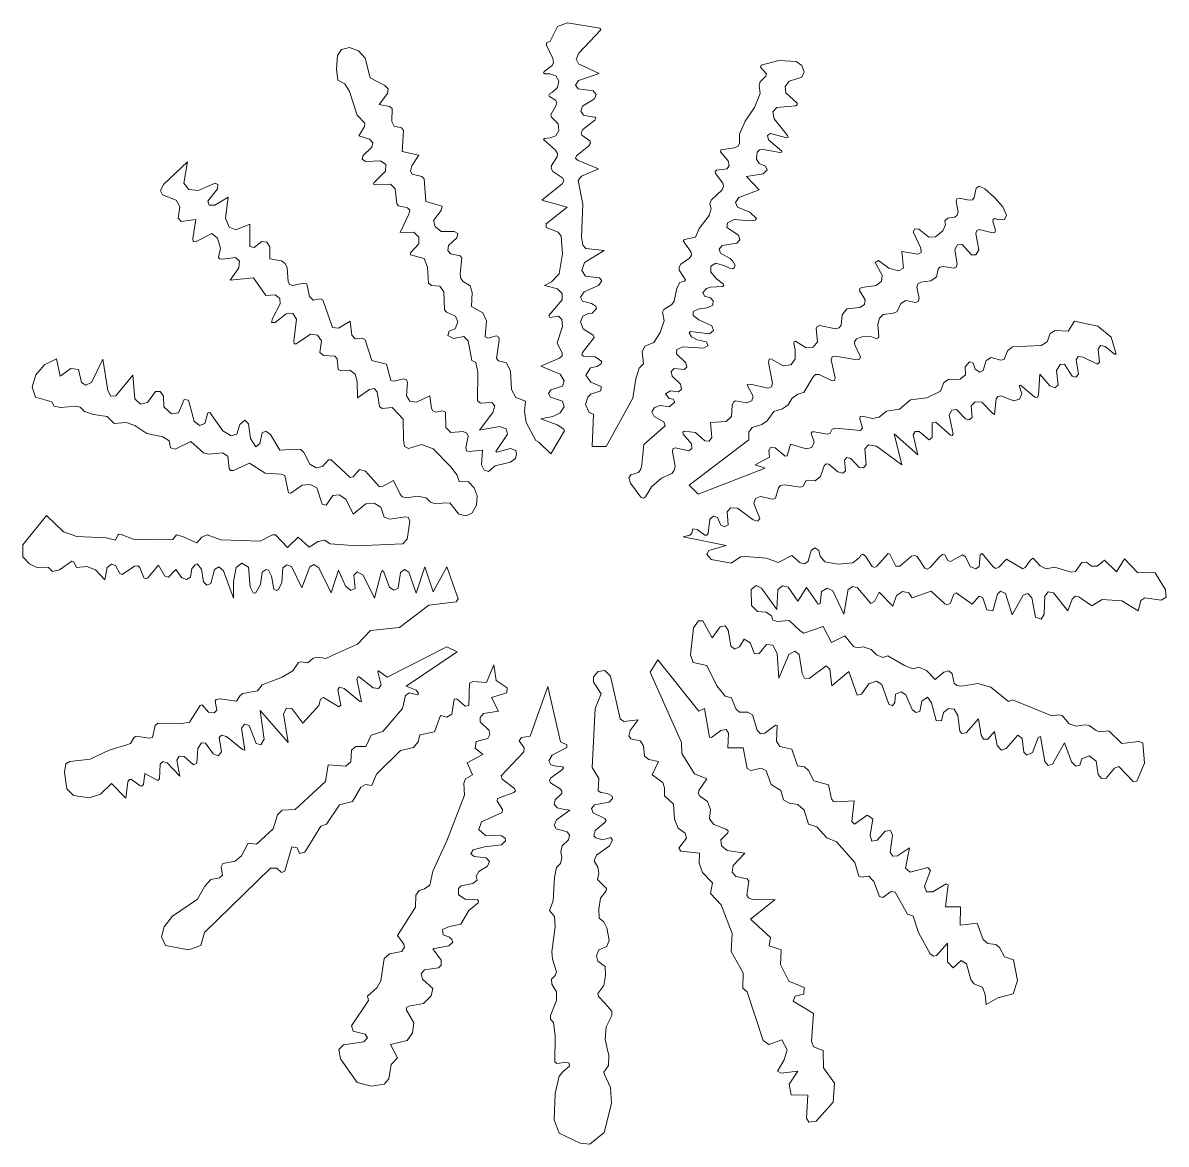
# Model space of a CAD drawing. Header units: millimetres. Extents: x -63086 to 144078, y -129912 to 13382.
# Drawn here: x 62180 to 63178, y -57664 to -56686 of the extents above; entities that cross this region are included whole.
import ezdxf

# ---------------------------------------------------------------- set-up
doc = ezdxf.new("R2010")
doc.units = ezdxf.units.MM
doc.layers.get('0').update_dxf_attribs({"lineweight": 0})
doc.layers.add('観葉植物', color=92, linetype='Continuous', lineweight=9)

# ---------------------------------------------------------------- blocks, each defined once
blk = doc.blocks.new('樹木平面（CAD素材.com）9122ab05')
at = {"color": 0, "linetype": 'ByBlock', "lineweight": -2}
for points in [[(224.73, -12.77), (228.64, -10.25), (232.75, -11.32), (244.47, -25.02), (247.67, -23.35), (251.78, -15.12), (263.51, -27.31), (266.86, -18.17), (272.19, -14.51), (277.67, -15.73), (280.41, -20.15), (297.16, -14.36), (309.04, -25.48), (310.86, -26.39), (313.76, -25.02), (316.95, -17.1), (318.93, -15.89), (332.79, -25.63), (338.88, -18.63), (342.08, -20.15), (345.58, -30.5), (350.91, -31.57), (355.02, -16.95), (357.61, -14.36), (362.03, -16.49), (367.81, -34.92), (377.25, -17.86), (381.52, -16.49), (385.02, -20.15), (388.22, -36.9), (393.09, -38.88), (395.68, -34.46), (396.13, -18.78), (399.18, -14.82), (403.9, -15.73), (416.38, -31.42), (420.19, -21.37), (422.63, -18.63), (425.83, -19.23), (437.25, -27.15), (446.23, -21.52), (463.59, -22.89), (477.75, -31.57), (480.03, -22.58), (483.38, -20.15), (497.7, -22.28), (502.11, -19.54), (501.5, -13.3), (492.52, 1.78), (476.99, 1.93), (465.72, 13.96), (458.87, 2.39), (448.21, 12.74), (441.97, 7.56), (436.94, 7.41), (432.68, 11.07), (428.41, 10.56), (422.93, 2.74), (419.18, 2.34), (404.66, 6.6), (397.55, 5.28), (392.17, 7.72), (386.18, 14.31), (383.65, 12.79), (379.18, 6.3), (377.15, 5.28), (362.94, 13.5), (356.24, 6.7), (353.5, 5.38), (351.16, 7.01), (341.72, 18.38), (339.79, 17.36), (338.98, 7.21), (335.94, 5.08), (331.37, 6.9), (326.8, 15.94), (324.36, 17.26), (314.01, 11.47), (311.69, 12.44), (308.89, 17.22), (307.04, 17.54), (304.24, 15.69), (296.12, 6.26), (293.55, 4.82), (291.66, 5.77), (284.89, 15.87), (282.59, 16.82), (279.88, 16.05), (269.64, 7.57), (266.25, 7.34), (261.02, 17.9), (259.49, 18.62), (249.7, 7.43), (247.67, 6.35), (245.59, 7.3), (239.73, 16.23), (237.47, 17.81), (235.62, 17.18), (234.4, 15.06), (228.76, 10.32), (216.04, 9.24), (204.22, 11.13), (200.2, 16.32), (199.03, 21.06), (195.6, 23.41), (192.31, 21.19), (189.83, 11.86), (186.81, 9.42), (182.7, 10.46), (175.53, 16.68), (163.44, 10.68), (153.46, 14.56), (134.74, 15.78), (130.77, 15.47), (122.42, 10.05), (105.05, 13.3), (101.36, 18.08), (103.2, 21.06), (118.05, 25.39), (80.69, 33.15), (86.47, 34.64), (88.14, 36.22), (89.13, 39.92), (92.83, 39.33), (99.46, 34.41), (101.36, 34.41), (102.53, 36.13), (103.97, 48.49), (107.13, 51.06), (110.65, 49.8), (113.49, 43.12), (116.74, 41.77), (119.9, 43.66), (119.09, 54.81), (122.11, 58.37), (127.97, 58.19), (141.82, 47.95), (145.88, 46.87), (147.64, 49.12), (142.32, 62.21), (143.85, 66.63), (148.28, 68.39), (158.92, 66.04), (161.13, 66.76), (163.93, 75.88), (165.6, 77.77), (169.03, 78.4), (183.06, 76.42), (185.5, 77.41), (188.07, 82.37), (195.87, 81.92), (200.52, 85.76), (203.72, 94.96), (205.35, 96.67), (207.65, 96.54), (215.59, 89.91), (220.1, 88.55), (222.45, 90.67), (221.41, 99.83), (223.39, 102.27), (227, 101.5), (234.31, 93.7), (238.06, 93.29), (240.4, 96.27), (239.19, 109.76), (242.39, 113.32), (249.38, 112.24), (271.4, 95.77), (264.72, 123.02), (285.47, 104.66), (281.37, 121.98), (283.08, 125.1), (286.65, 124.87), (295.31, 117.61), (297.84, 119.77), (298.02, 132.45), (301.17, 133.13), (314.08, 121.85), (315.3, 121.58), (316.15, 122.98), (312.9, 139.31), (315.03, 143.69), (319.09, 144.23), (326.94, 135.93), (330.27, 135.11), (332.85, 137.19), (331.85, 147.47), (335.33, 150.95), (341.19, 150.45), (350.94, 140.66), (352.38, 139.85), (353.78, 153.39), (355.27, 155.55), (357.98, 156), (369.26, 151.63), (374.26, 153.07), (376.16, 157.81), (373.81, 165.03), (374.89, 165.48), (387.53, 155.05), (389.6, 154.65), (390.73, 156.72), (391.81, 175), (400.61, 164.98), (404.94, 163.13), (407.78, 165.39), (406.52, 178.2), (409.59, 183.43), (413.47, 183.61), (420.21, 173.39), (423.43, 172.31), (425.66, 174.98), (423.72, 187.6), (425.42, 190.31), (429.81, 189.97), (442.27, 183.88), (444.09, 185.5), (442.81, 196.81), (444.97, 199.92), (449.03, 199.17), (457.15, 192.54), (458.51, 192.61), (454.11, 207.23), (442.4, 216.97), (422.1, 221.24), (416.69, 212.44), (405.32, 213.12), (400.85, 210.54), (398.28, 203.37), (393.07, 200.12), (368.03, 198.97), (363.7, 195.38), (360.85, 187.81), (357.74, 187.33), (349.55, 189.56), (345.09, 187.06), (342.58, 178.33), (339.67, 176.84), (335.48, 179.48), (333.58, 184.76), (330.4, 185.84), (326.68, 181.38), (326.95, 174.41), (322.35, 170.68), (312.33, 170.28), (308.14, 167.77), (305.23, 160.33), (293.25, 154.24), (279.1, 152.75), (269.56, 144.56), (258.12, 142.73), (251.83, 137.59), (245.74, 136.44), (236.94, 138.4), (235.18, 138.06), (234.71, 135.97), (237.08, 127.85), (235.52, 125.95), (213.53, 127.91), (210.62, 126.9), (208.86, 123.58), (206.96, 122.64), (194.98, 124.6), (193.16, 124.6), (192.35, 123.65), (194.85, 115.73), (192.82, 111.06), (188.01, 109.78), (174.41, 114.04), (171.3, 103.69), (169.54, 103.48), (160.94, 110.86), (156.82, 111.13), (155.4, 108.42), (155.94, 102.47), (143.48, 95.84), (152.35, 93.13), (93.74, 70.26), (85.89, 78.17), (137.87, 117.83), (137.98, 124.43), (140.84, 128.56), (149.41, 130.99), (153.97, 134.29), (159.7, 142.41), (167.28, 144.67), (172.42, 148.32), (175.9, 154.18), (180.68, 157.66), (186.05, 158.92), (194.21, 172.68), (196.11, 174.71), (199.31, 174.76), (210.59, 169.25), (212.67, 169.57), (213.3, 171.82), (209.73, 187.44), (210.77, 190.01), (213.7, 190.82), (232.16, 187.48), (234.68, 188.07), (235.27, 190.23), (230.49, 200.56), (230.08, 203.32), (231.93, 205.75), (238.25, 208.19), (244.43, 207.87), (248.76, 206.16), (250.52, 206.47), (251.33, 207.74), (250.43, 218.38), (251.92, 223.8), (255.07, 226.96), (264.1, 228.22), (267.48, 229.75), (270.68, 236.75), (275.02, 239.18), (283.41, 237.65), (285.71, 238.51), (286.48, 241.08), (284.49, 250.82), (285.48, 253.76), (287.92, 255.29), (296.85, 256.37), (301.68, 259.98), (303.3, 266.57), (304.7, 268.37), (307.68, 269.05), (316.75, 267.47), (319, 268.55), (319.77, 271.13), (317.7, 283.76), (320.13, 287.86), (324.01, 288.09), (332.27, 279.29), (336.06, 279.2), (338.54, 283.58), (336.15, 297.74), (336.92, 300.5), (338.9, 301.26), (350.49, 298.24), (352.51, 298.7), (353.27, 300.32), (350.81, 308.26), (351.21, 310.15), (352.77, 310.79), (356.04, 309.79), (360.93, 310.15), (362.74, 313.78), (359.51, 321.15), (352.27, 329.32), (343.81, 336.73), (339, 338.96), (336.23, 337.42), (334.56, 329.14), (333.1, 327.27), (330.27, 326.81), (321.59, 328.77), (319.45, 328.09), (318.8, 325.83), (320.53, 316.68), (319.81, 313.68), (317.86, 312.05), (311.54, 311.19), (308.92, 308.9), (309.63, 305.3), (307.17, 299.98), (300.89, 294.77), (295.12, 294.55), (286.44, 301.57), (282.83, 301.95), (281.5, 299.22), (287.93, 284.99), (288.27, 281.27), (285.49, 279.78), (271.62, 282.15), (272.97, 267.53), (268.51, 265.23), (260.05, 267.66), (251.05, 274.3), (248.26, 272.54), (254.36, 261.35), (253.64, 256.05), (248.95, 252.35), (236.5, 250.79), (234.78, 249.77), (234.63, 247.93), (239.57, 239.99), (238.87, 235.96), (234.87, 233.31), (223.62, 231.9), (219.47, 226.82), (218.45, 217.73), (216.77, 215.45), (213.49, 214.73), (200.04, 217.37), (197.54, 216.69), (196.61, 214.67), (197.86, 203.36), (194.13, 198.71), (187.93, 197.96), (178.69, 203.8), (177.47, 203.56), (177.21, 201.73), (178.29, 196.3), (178.47, 188.24), (174.6, 183.15), (168.02, 182.22), (157.03, 188.52), (155.59, 188.08), (155.23, 185.31), (158.53, 167.11), (157.62, 163.84), (154.98, 162.9), (139.28, 166.42), (136.84, 166.15), (136.69, 164.89), (141.74, 155.93), (140.66, 151.71), (136.06, 150.03), (126.4, 151.8), (124.45, 150.66), (123.43, 147.98), (122.82, 137.94), (118.13, 133.58), (104.66, 132.77), (105.65, 119.89), (103.39, 116.43), (99.45, 116.79), (91.54, 124.22), (81.59, 125.34), (80.33, 124.43), (80.66, 122.75), (87.87, 114.33), (88.36, 110.24), (85.5, 108.25), (73.98, 110.6), (71.78, 109.73), (71.36, 107.29), (73.65, 94.87), (72.93, 91.02), (70.64, 88.34), (61.77, 84.34), (53.14, 76.64), (47.83, 68.12), (46.03, 66.89), (43.86, 67.61), (34.72, 80), (33.27, 84.66), (34.87, 87.31), (41.6, 89.24), (43.62, 92.03), (44.61, 96.18), (46.39, 113.78), (65.08, 129.8), (63.93, 133.32), (55.41, 138.13), (53.38, 142.26), (55.61, 146.05), (60.68, 147.67), (68.59, 146.61), (73.37, 150.7), (72.08, 153.14), (68.32, 153.77), (65.34, 157.98), (69.58, 160.57), (76.71, 159.51), (79.24, 161.86), (78.45, 166.16), (71.02, 173.41), (70.33, 177.47), (72.77, 179.91), (81.52, 179.21), (83.9, 181.23), (83.12, 184.87), (74.93, 192.78), (75.17, 196.63), (80.29, 199), (98.39, 197.59), (102.55, 199.97), (100.74, 203.25), (92.98, 204.99), (88.02, 207.49), (86, 211.16), (87.12, 212.24), (103.57, 210.34), (107.18, 213.02), (105.58, 217.35), (94.27, 222.47), (89.28, 226.13), (89.28, 229.62), (94.57, 232.12), (101.55, 232.9), (106.46, 235.22), (106.95, 238.94), (104.39, 241.5), (99.37, 243.17), (97.85, 246.43), (101.02, 249.8), (104.63, 250.83), (115.12, 251.47), (116.18, 252.31), (115.78, 253.67), (110.14, 258), (104.75, 263.98), (104.7, 269.42), (109.27, 271.77), (116.97, 269.51), (121.15, 267.5), (123.58, 267.02), (125.18, 267.74), (125.93, 269.72), (123.76, 273.94), (121.57, 275.92), (113.36, 280.52), (112.22, 284.22), (114.8, 287.2), (127.58, 289.3), (130.17, 292.28), (128.82, 296.31), (118.86, 303.14), (119.28, 307.14), (125.31, 310.12), (138.3, 308.76), (143.51, 309.44), (144.53, 311), (138.71, 316.27), (128.15, 320.81), (126.46, 324.73), (129.37, 329.07), (147.1, 335.9), (135.8, 347.61), (150.48, 349.84), (153.87, 353.29), (152.45, 356.47), (147.1, 358.84), (144.79, 362.67), (145.19, 368.89), (147.23, 370.74), (150.9, 371.2), (165.16, 368.35), (166.62, 368.65), (166.64, 369.73), (155.21, 379.54), (154.15, 383.27), (156.74, 384.97), (171.04, 381.22), (172.18, 381.76), (171.84, 383.23), (160.01, 397.97), (159.01, 403.97), (162.44, 407.76), (178.64, 409.2), (180.26, 410.15), (180.04, 411.41), (170.25, 420.52), (169.62, 426.21), (173.18, 430.81), (184.14, 434.15), (186.26, 438.84), (184.32, 444.39), (179.27, 448.04), (164.11, 448.86), (148.59, 444.71), (148.01, 442.86), (153.33, 436.99), (152.83, 435.19), (147.74, 430.18), (146.97, 426.88), (147.83, 419.98), (142.91, 407.62), (134.65, 395.89), (129.87, 384.48), (129.73, 376.72), (128.56, 373.96), (125.45, 372.43), (113.54, 370.81), (113.27, 369.05), (119.94, 361.11), (120.89, 357.09), (119, 354.29), (109.79, 352.94), (108.62, 351.81), (108.98, 350.05), (115.21, 341.8), (115.84, 338.82), (114.76, 335.93), (105.19, 326.77), (104.06, 323.57), (105.15, 319.28), (103.21, 313.6), (94.59, 302.18), (91.34, 294.51), (81.87, 292.66), (80.69, 291.45), (87.55, 281.39), (88, 278.81), (86.33, 276.2), (78.57, 270.92), (77.04, 268.39), (77.31, 265.73), (82.77, 257.43), (81.91, 256.12), (77.85, 254.9), (75.01, 249.94), (72.75, 238.66), (70.68, 235.95), (63.68, 231.35), (62.76, 229.22), (64.21, 221.64), (60.55, 211.4), (55.09, 202.55), (47.11, 199.44), (44.85, 194.48), (45.93, 183.97), (42.37, 180.4), (39.39, 170.88), (36.64, 154.1), (13.48, 111.78), (1.15, 111.78), (2.29, 140.1), (-1.26, 141.45), (-4.44, 148.49), (-2.47, 155.05), (0.16, 157.56), (8.83, 160.54), (9.1, 164.39), (0.16, 167.91), (-4.41, 174.27), (-0.22, 180.64), (5.29, 181.72), (9.12, 184.15), (9.66, 186.09), (3.75, 190.29), (-6.4, 190.74), (-7.71, 191.78), (-7.3, 193.9), (2.89, 206.94), (2.08, 209.01), (-6.67, 214.52), (-8.84, 220.65), (-6.94, 225.66), (-2.11, 227.96), (1.13, 228.23), (5.06, 232.29), (4.52, 234.32), (0.64, 236.81), (-7.08, 238.7), (-8.79, 242.31), (-5.81, 246.78), (6.77, 252.37), (9.71, 256.48), (7.59, 259.23), (-4.69, 260.63), (-7.62, 265.59), (-5.36, 272.54), (11.87, 282.91), (-4.19, 284.58), (-7.03, 287.7), (-8.11, 294.51), (-6.75, 323.3), (-11.01, 343.91), (-8.07, 347.86), (6.85, 354.16), (-11.5, 361.7), (-13.26, 363.55), (-12.45, 365.58), (-1.71, 374.25), (-0.26, 376.64), (-0.85, 378.76), (-7.66, 383.72), (-8.33, 386.07), (-6.83, 388.53), (3.54, 396.73), (4.44, 398.4), (3.8, 399.42), (-0.9, 399.78), (-6.39, 401.13), (-8.7, 404.61), (-7.07, 408.87), (3.34, 415.26), (4.78, 419.09), (2.05, 422.16), (-11.1, 424.18), (-13.27, 427.33), (-10.7, 431.24), (7.29, 437.5), (-10.76, 445.88), (-12.81, 449.97), (-10.52, 455.3), (8.76, 475.62), (7.81, 476.97), (-20.29, 481.62), (-29.09, 478.37), (-35.45, 465.65), (-38.57, 464.16), (-38.6, 462.15), (-32.94, 450.38), (-32.36, 447.09), (-33.52, 444.3), (-40.7, 439.03), (-41.08, 437.98), (-40.18, 437.22), (-35.63, 437.08), (-30.5, 435.26), (-27.73, 430.6), (-28.87, 425.13), (-33.36, 421.1), (-36.01, 419.64), (-36.67, 418.49), (-36.07, 417.25), (-30.68, 414.04), (-29.63, 412.12), (-30.09, 409.73), (-34.85, 401.41), (-34.21, 399.32), (-28.49, 393.39), (-27.69, 387.69), (-30.56, 382.96), (-35.51, 381.16), (-40.4, 380.84), (-41.1, 379.93), (-30.74, 370.57), (-29.01, 367.56), (-29.39, 364.59), (-34.17, 357.24), (-34.53, 354.45), (-33, 351.98), (-24.32, 345.99), (-23.52, 343.66), (-24.96, 341.03), (-42.58, 326.86), (-20.57, 320.74), (-38.8, 306.36), (-38.93, 302.89), (-28.38, 298.92), (-25.71, 295.44), (-24.54, 280.19), (-27.43, 262.6), (-34.2, 255.51), (-40.38, 252.31), (-28.92, 249.56), (-24.89, 245.32), (-25.01, 239.93), (-36.65, 226.25), (-35.59, 224.56), (-28.16, 225.77), (-25.31, 222.85), (-24.68, 216.65), (-29.31, 202.4), (-24.83, 193.34), (-25.01, 191.06), (-27.23, 188.92), (-43.68, 181.94), (-26.63, 175.06), (-23.17, 169.34), (-24.62, 164.68), (-34.84, 161.34), (-36.77, 158.24), (-34.96, 154.94), (-24.71, 151.42), (-23.14, 146.54), (-26.57, 141.31), (-33.19, 138.09), (-43.65, 135.99), (-29.22, 130.93), (-23.47, 126.99), (-22.93, 125.49), (-34.84, 105.55), (-45.28, 115.8), (-47.99, 117.25), (-56.21, 132.85), (-57.83, 142.66), (-56.89, 151.53), (-65.41, 154.57), (-69, 161.54), (-69.88, 177.52), (-73.53, 184.96), (-80.5, 186.79), (-82.2, 188.61), (-79.89, 204.79), (-80.3, 207.36), (-82.13, 208.58), (-89.84, 206.55), (-92.01, 207.63), (-90.99, 221.64), (-94.17, 228.54), (-104.05, 234.16), (-103.38, 246.21), (-105.34, 252.03), (-111.43, 255.88), (-113.39, 258.59), (-113.8, 262.51), (-112.51, 276.66), (-114.07, 278.35), (-122.26, 280.04), (-124.83, 282.82), (-124.22, 287.35), (-116.91, 294.12), (-116.03, 297.77), (-119.08, 299.6), (-130.65, 299.6), (-135.79, 303.86), (-137.08, 309.28), (-130.45, 317.94), (-129.77, 321.66), (-143.85, 325.72), (-145.4, 345.62), (-147.37, 347.65), (-155.69, 349.68), (-157.38, 352.32), (-156.23, 356.92), (-149.87, 366.06), (-164.62, 369.24), (-163.47, 387.78), (-165.23, 389.88), (-171.59, 391.43), (-173.69, 395.63), (-173.15, 407), (-175.52, 408.69), (-184.72, 410.25), (-177.41, 420.06), (-176.74, 423.92), (-179.58, 426.9), (-192.57, 433.53), (-196.97, 450.92), (-202.72, 457.08), (-210.44, 460.19), (-217.34, 458.36), (-221.06, 453.15), (-221.74, 441.31), (-220.66, 431.7), (-214.57, 428.32), (-210.64, 421.62), (-203.94, 401.04), (-197.04, 393.94), (-197.38, 391.16), (-202.45, 382.91), (-192.98, 380.07), (-190.27, 376.95), (-190.88, 373.16), (-198.66, 365.79), (-199.48, 362.61), (-196.63, 360.64), (-183.37, 361.32), (-178.83, 357.87), (-179.11, 352.05), (-189.26, 341.96), (-189.66, 340.75), (-188.44, 340.14), (-174.71, 340.81), (-170.51, 336.89), (-169.29, 323.62), (-167.74, 321.8), (-159.95, 320.24), (-157.99, 318.14), (-158.6, 314.56), (-166.18, 298.52), (-154.34, 298.99), (-150.14, 294.66), (-149.87, 288.7), (-157.25, 280.79), (-157.25, 279.23), (-145.2, 275.98), (-142.29, 268.54), (-141.48, 254.33), (-138.91, 252.36), (-131.6, 251.82), (-128.21, 246.88), (-127.54, 231.25), (-125.91, 229.02), (-118, 225.7), (-115.9, 220.76), (-118.4, 214.47), (-123.41, 212.57), (-124.83, 208.85), (-119.69, 206.07), (-110.82, 207.97), (-107.03, 204.25), (-103.78, 186.92), (-100.33, 185.1), (-98.51, 176.77), (-98.71, 151.66), (-96.2, 149.84), (-86.26, 150.31), (-83.62, 147.47), (-85.38, 141.45), (-97.02, 126.08), (-79.49, 129.4), (-73.74, 127.3), (-72.59, 122.63), (-82.87, 107.54), (-81.99, 106.86), (-69.95, 110.25), (-65.48, 108.35), (-64.74, 105.17), (-65.68, 101.52), (-70.15, 98.2), (-83.48, 94.95), (-89.3, 90.15), (-93.09, 91.37), (-95.39, 96.04), (-94.51, 108.62), (-106.08, 107.54), (-108.39, 108.22), (-108.86, 110.72), (-106.96, 120.87), (-108.18, 123.65), (-111.3, 124.93), (-122.12, 124.26), (-126.52, 128.38), (-126.86, 141.72), (-128.96, 143.07), (-135.12, 141.85), (-137.76, 142.93), (-138.91, 145.17), (-140.33, 156.2), (-152.04, 150.51), (-157.86, 151.53), (-160.9, 156.2), (-159.95, 167.7), (-160.77, 170.14), (-163.34, 170.88), (-171.73, 168.79), (-174.44, 169.46), (-178.09, 183.67), (-191.15, 186.85), (-196.7, 204.92), (-199.34, 206.41), (-205.43, 205.74), (-208.34, 208.92), (-209.9, 221.23), (-220.05, 215.28), (-225.33, 215.62), (-233.65, 239.98), (-236.22, 240.72), (-242.18, 239.57), (-245.49, 242.89), (-247.86, 253.85), (-250.64, 254.33), (-259.84, 252.43), (-262.75, 253.18), (-264.1, 256.02), (-264.85, 267.93), (-266.54, 271.72), (-269.79, 273.95), (-279.94, 275.78), (-280.08, 286.07), (-282.71, 290.13), (-286.91, 290.94), (-293.75, 285.46), (-297.47, 286.34), (-297.33, 305.87), (-309.66, 301), (-315.45, 303.43), (-318.8, 311.2), (-316.25, 329.52), (-328.02, 322.62), (-332.96, 322.55), (-334.18, 325.93), (-325.59, 336.69), (-325.45, 340.48), (-327.75, 341.7), (-342.64, 335.27), (-350.83, 336.29), (-355.02, 341.63), (-351.98, 360.24), (-372.82, 340.42), (-375.33, 335.07), (-373.63, 331.62), (-361.86, 327.02), (-358.41, 321.13), (-360.03, 311.05), (-357.46, 308.34), (-344.53, 310.03), (-347.11, 293.31), (-346.9, 290.88), (-344.87, 290.61), (-330.53, 297.65), (-325.72, 293.72), (-323.08, 285.06), (-324.71, 277.14), (-323.89, 275.58), (-321.39, 275.25), (-310.02, 276.94), (-306.5, 273.55), (-307.18, 267.94), (-314.49, 256.97), (-294.32, 259), (-283.56, 243.64), (-275.37, 244.12), (-271.24, 240.93), (-270.9, 236.27), (-277.81, 223.68), (-278.42, 220.16), (-275.37, 220.09), (-265.76, 227.74), (-260.01, 227.94), (-256.69, 222.93), (-259.06, 203.78), (-258.66, 201.62), (-256.9, 201.55), (-244.65, 209.94), (-238.42, 208.99), (-234.97, 204.19), (-236.32, 193.9), (-233.28, 191.19), (-223.33, 190.86), (-221.23, 188.35), (-220.35, 179.15), (-218.19, 178.07), (-210.34, 178.54), (-205.53, 175.02), (-203.7, 168.73), (-203.64, 154.38), (-193.08, 161.76), (-189.02, 162.43), (-186.45, 159.59), (-184.35, 146.73), (-181.91, 145.04), (-173.39, 145.85), (-163.78, 135.84), (-163.51, 117.77), (-162.42, 111.95), (-159.11, 110.12), (-147.67, 113.57), (-137.38, 109.78), (-121.95, 94.28), (-116.67, 86.77), (-114.92, 81.22), (-106.79, 81.16), (-101.79, 75.94), (-99.01, 68.84), (-99.55, 60.72), (-103.34, 54.09), (-108.82, 51.51), (-114.98, 52.94), (-123.04, 62.88), (-136.37, 62.14), (-139.82, 63.36), (-143.47, 67.08), (-151.19, 68.57), (-160.39, 67.01), (-164.66, 67.96), (-166.35, 70.19), (-172.17, 82.24), (-181.24, 77.3), (-184.48, 77.1), (-196.6, 90.29), (-201.74, 91.78), (-207.29, 85.35), (-209.93, 84.81), (-226.44, 100.17), (-228.95, 100.24), (-234.16, 94.56), (-239.44, 93.4), (-244.99, 96.59), (-250.26, 106.8), (-252.97, 109.24), (-257.84, 109.71), (-271.31, 108.83), (-279.3, 122.44), (-283.49, 125.28), (-286.81, 123.72), (-288.7, 114.52), (-292.36, 111.74), (-296.82, 118.78), (-298.52, 131.64), (-301.7, 134.96), (-306.1, 131.1), (-308.73, 122.57), (-313.74, 121.35), (-321.12, 125.62), (-332.42, 141.59), (-334.11, 141.25), (-336.68, 131.98), (-341.35, 130.29), (-346.02, 134.01), (-350.9, 152.35), (-354.75, 152.82), (-359.83, 141.18), (-365.85, 140.44), (-372.42, 146.46), (-372.69, 155.87), (-375.73, 160), (-379.66, 159.86), (-386.76, 150.18), (-392.79, 148.97), (-397.79, 153.36), (-399.55, 174.21), (-414.31, 156.14), (-418.77, 155.87), (-421.34, 160.81), (-425.81, 188.08), (-435.62, 167.85), (-440.63, 165.41), (-444.42, 167.64), (-446.99, 179.15), (-453.56, 179.96), (-463.1, 173.4), (-466.14, 188.49), (-476.5, 183.28), (-484.15, 174.55), (-487.33, 163.65), (-484.62, 155.06), (-470.21, 151), (-468.31, 147.21), (-462.69, 145.85), (-449.43, 147.21), (-445.64, 146.12), (-441.65, 142.54), (-433.93, 139.83), (-421.89, 138.2), (-415.8, 132.05), (-405.44, 132.86), (-397.79, 130.35), (-387.24, 123.11), (-373.36, 120.34), (-367.88, 116.89), (-366.6, 110.8), (-362.67, 109.65), (-348.87, 116.21), (-337.97, 106.33), (-333.1, 105.32), (-321.39, 106.47), (-316.58, 103.56), (-315.43, 92.8), (-314.35, 91.1), (-311.85, 91.04), (-297.77, 97.33), (-284.03, 88.53), (-270.09, 87.72), (-267.05, 86.7), (-263.87, 71.41), (-261.77, 71.07), (-251.82, 78.18), (-244.92, 78.79), (-239.03, 75.88), (-234.29, 61.6), (-230.77, 60.79), (-224.95, 69.11), (-219.61, 69.58), (-213.65, 65.93), (-207.16, 52.8), (-196.19, 61.94), (-188.95, 62.48), (-183.27, 58.96), (-180.36, 50.36), (-175.28, 48.4), (-161.75, 50.5), (-159.11, 49.82), (-157.82, 46.51), (-160.19, 31.08), (-163.84, 27.08), (-204, 25.25), (-227.45, 27.07), (-232.27, 30.07), (-237.75, 28.92), (-245.74, 23.98), (-255.41, 32.64), (-264.48, 23.71), (-274.97, 34.94), (-277.61, 34.8), (-288.57, 29.32), (-322.82, 30.34), (-334.8, 34.74), (-339.47, 32.91), (-343.86, 27.9), (-356.18, 33.45), (-361.39, 34.67), (-364.78, 30.81), (-384.33, 30.41), (-398.95, 31.15), (-409.78, 35.21), (-411.67, 35.41), (-412.76, 34.47), (-414.65, 30.07), (-422.77, 32.23), (-448.56, 33.32), (-460.2, 37.31), (-474.81, 51.72), (-495.52, 26.01), (-495.45, 15.72), (-489.84, 9.49), (-484.02, 6.52), (-473.05, 6.25), (-469.6, 2.79), (-463.51, 4.22), (-452.75, 11.8), (-450.92, 11.19), (-448.83, 6.18), (-439.56, 7.19), (-432.11, 4.15), (-424.06, -4.45), (-421.89, 6.38), (-418.24, 9.16), (-414.79, 8.14), (-411, 1.1), (-408.97, 0.22), (-398.07, 7.4), (-395.3, 7.73), (-393.4, 6.31), (-389.82, -2.62), (-388.26, -3.57), (-386.5, -2.75), (-377.23, 8.34), (-371.61, -1.4), (-368.43, -2.08), (-362, 4.62), (-356.79, -2.75), (-352.73, -4.18), (-349.35, -2.08), (-348.06, 5.3), (-345.29, 8.75), (-343.53, 9.56), (-339.6, 4.76), (-337.91, -6.21), (-334.86, -9.18), (-331.55, -7.76), (-328.43, 4.42), (-324.44, 6.79), (-320.31, 3.4), (-311.85, -20.42), (-311.85, -5.8), (-309.42, 6.18), (-304.34, 10.1), (-298.73, 6.52), (-297.17, -10.47), (-294.46, -15.95), (-292.43, -16.22), (-288.24, -8.57), (-286.61, 2.19), (-283.16, 4.62), (-281.27, 4.01), (-278.69, -1.4), (-276.53, -12.64), (-274.23, -13.72), (-272.4, -12.91), (-269.63, -6.75), (-268.54, 5.91), (-265.29, 8.75), (-261.1, 7.06), (-252.17, -11.35), (-245.2, 6.86), (-241.61, 8.89), (-237.21, 6.11), (-226.45, -15.75), (-219.95, 4.08), (-214, -10.13), (-209.19, -13.72), (-205.67, -12.03), (-206.76, -0.39), (-203.85, 2.46), (-198.7, -0.25), (-188.69, -20.55), (-183, 1.98), (-182.12, 3.61), (-180.5, 2.12), (-175.56, -10.88), (-171.77, -13.45), (-168.05, -11.62), (-166.02, 1.98), (-162.36, 4.55), (-158.71, 2.12), (-152.21, -16.22), (-144.63, 6.79), (-137.53, -14.87), (-125.68, 6.92), (-115.53, -21.09), (-117.36, -23.53), (-141.32, -26.44), (-166.9, -46), (-192.27, -48.57), (-203.37, -60.62), (-221.85, -68.8), (-231.12, -73.2), (-238.16, -71.85), (-242.29, -72.73), (-246.89, -76.99), (-253.05, -76.11), (-254.87, -76.65), (-260.08, -83.76), (-269.35, -89.45), (-286.68, -96.08), (-290.88, -101.22), (-303.46, -103.72), (-305.76, -105.42), (-309.22, -110.36), (-323.43, -108.39), (-326.74, -108.87), (-327.76, -110.49), (-326.34, -118.07), (-328.64, -120.64), (-333.65, -119.9), (-339.06, -113.67), (-340.89, -114.21), (-350.09, -128.63), (-356.93, -129.91), (-377.77, -129.44), (-379.93, -131.67), (-382.51, -142.03), (-385.42, -142.71), (-396.58, -140.88), (-398.75, -142.23), (-401.52, -147.24), (-404.91, -148.53), (-420.2, -153.19), (-436.65, -161.11), (-454.58, -163.14), (-458.1, -165.04), (-459.18, -172.41), (-457.22, -186.9), (-451.4, -192.72), (-437.8, -194.75), (-427.64, -191.5), (-418.1, -182.23), (-405.58, -194.88), (-403.96, -180.74), (-402.61, -178.84), (-400.71, -178.57), (-393.06, -184.32), (-391.64, -184.6), (-390.22, -183.17), (-389.14, -173.5), (-377.77, -179.59), (-376.42, -178.23), (-375.6, -165.24), (-373.3, -162.87), (-369.65, -164.16), (-358.68, -175.93), (-361.26, -161.79), (-359.02, -158.41), (-354.76, -158.68), (-346.64, -165.78), (-343.73, -164.36), (-342.71, -151.57), (-339.53, -146.77), (-336.08, -146.9), (-329.38, -156.31), (-325.05, -157.93), (-322.07, -154.62), (-324.1, -141.96), (-322.14, -139.93), (-317.81, -141.15), (-303.87, -152.52), (-301.97, -153.19), (-304.75, -133.91), (-302.18, -130.46), (-298.05, -131.54), (-291.82, -147.31), (-287.97, -148.46), (-284.99, -143.65), (-288.51, -118.55), (-264.01, -146.36), (-268.2, -121.39), (-265.43, -116.45), (-260.96, -116.85), (-251.15, -129.51), (-237.14, -114.21), (-235.72, -108.46), (-233.15, -107.11), (-219.88, -115.36), (-218.13, -113.88), (-220.7, -100.41), (-219.21, -98.11), (-215.15, -99.19), (-201.68, -110.49), (-199.92, -111.03), (-203.98, -91.14), (-203.03, -89.11), (-202.09, -88.97), (-189.7, -98.85), (-185.3, -99.39), (-183, -96.35), (-185.71, -84.64), (-185.17, -83.9), (-177.66, -89.51), (-125.61, -62.92), (-116.48, -67.38), (-161.01, -97.36), (-152.41, -100.61), (-150.18, -103.39), (-150.86, -104.74), (-158.3, -103.18), (-161.75, -105.48), (-164.39, -116.79), (-181.38, -136.75), (-191.71, -140.15), (-196.28, -150.04), (-204.96, -149.89), (-208.76, -153.24), (-209.22, -163.44), (-213.79, -166.95), (-229.17, -165.88), (-231.3, -180.5), (-257.94, -204.86), (-269.36, -205.47), (-273.32, -209.43), (-276.98, -221.76), (-291.75, -235.16), (-298.9, -234.4), (-304.69, -245.21), (-310.32, -249.93), (-321.14, -252.06), (-322.51, -254.8), (-321.29, -262.11), (-324.03, -264.4), (-331.49, -266.07), (-336.82, -271.86), (-343.21, -283.13), (-364.99, -298.05), (-372.3, -307.34), (-374.58, -316.02), (-371.08, -323.48), (-350.98, -327.28), (-340.17, -323.63), (-336.97, -312.21), (-279.57, -256.17), (-273.93, -256.17), (-269.97, -259.98), (-266.78, -258.61), (-260.69, -237.6), (-256.27, -238.21), (-253.99, -243.38), (-249.42, -242.01), (-235.56, -219.33), (-230.54, -217.65), (-219.27, -200.75), (-207.85, -198.01), (-200.54, -185.37), (-196.43, -183.09), (-190.95, -183.85), (-186.84, -173.95), (-165.98, -153.39), (-154.71, -150.65), (-150.44, -145.93), (-149.23, -139.84), (-136.44, -137.25), (-131.11, -122.94), (-125.47, -124.31), (-121.21, -121.72), (-119.08, -108.48), (-116.95, -108.32), (-109.64, -114.57), (-106.29, -114.26), (-105.68, -94.62), (-102.78, -93.25), (-90.91, -94.01), (-84.51, -78.78), (-82.53, -92.18), (-72.79, -98.58), (-73.24, -102.99), (-86.49, -107.26), (-80.55, -118.98), (-93.5, -121.11), (-96.54, -124.62), (-96.39, -128.27), (-88.62, -136.04), (-88.17, -139.39), (-89.84, -142.89), (-100.04, -145.48), (-100.96, -151.41), (-94.26, -156.9), (-107.96, -164.05), (-103.24, -174.71), (-109.33, -178.21), (-110.7, -181.87), (-110.09, -192.53), (-125.62, -232.27), (-137.65, -258.76), (-140.39, -270.79), (-144.96, -274.14), (-149.83, -275.51), (-152.58, -279.62), (-152.88, -290.13), (-168.72, -314.95), (-163.08, -322.56), (-162.63, -325.15), (-164.91, -328.81), (-175.72, -330.94), (-180.29, -334.9), (-183.03, -354.54), (-186.53, -360.48), (-194.91, -367.94), (-193.84, -371.59), (-208.76, -393.82), (-207.24, -398.24), (-196.73, -400.98), (-194.75, -404.03), (-198.1, -407.68), (-215.77, -410.27), (-219.73, -414.23), (-218.35, -422.45), (-203.74, -443.16), (-191.56, -446.36), (-180.29, -444.68), (-176.18, -439.96), (-174.05, -427.47), (-168.56, -421.54), (-174.81, -410.12), (-160.04, -406.61), (-155.57, -399.85), (-154.42, -391.12), (-160.85, -379.88), (-160.65, -377.65), (-158.68, -376.57), (-145.83, -374.33), (-139.13, -367.63), (-137.64, -361), (-146.77, -353.02), (-148.06, -348.41), (-144.95, -344.69), (-132.76, -343.07), (-130.4, -340.7), (-130.53, -336.44), (-137.91, -326.49), (-123.83, -323.92), (-120.38, -320.67), (-121.12, -318.23), (-123.36, -316.27), (-128.7, -314.31), (-129.31, -309.57), (-123.36, -307), (-113.34, -304.9), (-106.44, -293.12), (-98.32, -286.42), (-97.84, -284.73), (-98.93, -283.65), (-109.69, -283.18), (-115.3, -279.45), (-115.3, -273.97), (-112.94, -271.47), (-102.85, -269.37), (-99.2, -266.6), (-100.08, -263.01), (-97.57, -258.95), (-89.99, -254.28), (-88.44, -250.22), (-91.28, -246.97), (-101.57, -245.96), (-104.75, -243.52), (-102.58, -240.14), (-92.57, -237.36), (-77.88, -235.74), (-74.23, -232.29), (-74.77, -229.92), (-77.88, -227.95), (-91.82, -227.48), (-97.64, -222.27), (-95.41, -215.77), (-77.2, -207.45), (-76.86, -204.81), (-81.74, -197.57), (-81.26, -195.34), (-67.12, -189.99), (-65.77, -188.64), (-66.65, -186.54), (-77.27, -178.48), (-78.02, -175.37), (-58.32, -154.53), (-58.19, -151.14), (-62.38, -145.05), (-60.42, -142.14), (-52.77, -140.79), (-37.57, -97.58), (-26.28, -145.86), (-20.93, -148.33), (-20.88, -150.73), (-33.52, -157.54), (-36.48, -162.3), (-34.76, -165.95), (-28.96, -167.35), (-24.51, -167.53), (-23.77, -168.39), (-24.65, -169.86), (-35.04, -177.68), (-35.94, -179.68), (-35.06, -181.53), (-26.6, -186.94), (-25.11, -188.86), (-25.11, -190.82), (-31.01, -196.35), (-31.85, -200.35), (-29.42, -203.45), (-24.18, -204.72), (-18.32, -205.5), (-29.72, -213.98), (-31.76, -218.55), (-30.14, -221.86), (-20.69, -224.27), (-18.41, -227.39), (-19.31, -231.39), (-24.87, -236.6), (-26.2, -241.5), (-25.11, -247.15), (-26.32, -251.97), (-29.75, -255.52), (-31.55, -264.18), (-32.82, -284.52), (-35.93, -293.18), (-31.67, -298.19), (-31.08, -307.22), (-33.83, -329.1), (-33.42, -335.55), (-29.9, -346.6), (-31.03, -349.81), (-34.28, -352.83), (-34.01, -357.3), (-29.77, -364.15), (-30, -371.69), (-35.14, -384.77), (-35.18, -387.84), (-32.43, -390.86), (-31.02, -402.67), (-31.42, -425), (-29.59, -426.69), (-20.46, -425.41), (-18.77, -426.22), (-18.63, -428.99), (-24.11, -433.46), (-27.63, -437.65), (-30.95, -452.61), (-31.83, -475.76), (-27.43, -487.46), (-9.29, -496.19), (-0.9, -496.94), (11.82, -486.85), (18.05, -461.61), (17.26, -447.52), (12.03, -436.2), (11.53, -434.03), (15.41, -428.35), (15.72, -419.59), (12.66, -405.74), (13.47, -394.69), (18.34, -384.63), (18.43, -380.88), (12.21, -373.89), (6.66, -367.98), (6.25, -365.41), (11.3, -358.51), (12.88, -349.8), (12.61, -341.99), (6.34, -337.3), (4.94, -332.47), (7.06, -327.38), (13.97, -324.58), (16.09, -318.89), (14.06, -308.29), (11.44, -302.88), (7.42, -299.81), (6.97, -291.6), (8.6, -282.35), (13.47, -275.85), (13.74, -273.82), (5.98, -265.84), (7.2, -260.51), (6.3, -255.28), (2.96, -249.69), (4.94, -244.68), (16.49, -236.47), (19.02, -231.77), (17.62, -229.29), (12.3, -230.87), (9.32, -231.14), (4.36, -229.74), (2.6, -227.85), (3.77, -223.2), (12.39, -216.34), (13.42, -214.59), (12.25, -212.78), (2.05, -207.73), (0.66, -203.94), (3.27, -200.73), (16.22, -198.52), (18.88, -195.28), (18.57, -193.29), (14.55, -190.94), (8.73, -190.18), (6.48, -188.6), (7.06, -177.91), (1.33, -168.16), (4, -116.62), (9.02, -103.83), (2.33, -93.73), (2.53, -89.16), (6.59, -84.59), (12.27, -83.68), (17.25, -88.55), (25.67, -125.71), (28.92, -128.14), (41.51, -126.62), (34.4, -135.96), (33.18, -140.53), (35.01, -143.27), (43.03, -144.89), (45.97, -149.46), (46.89, -158.49), (50.85, -161.13), (59.27, -163.06), (53.76, -174.54), (63.04, -181.24), (64.26, -185.96), (64.26, -193.11), (72.18, -200.27), (73.09, -213.21), (76.29, -221.13), (82.38, -225.55), (83.45, -229.96), (76.75, -238.64), (78.58, -241.23), (94.87, -243.06), (94.72, -251.74), (97.61, -259.81), (106.14, -268.79), (104.46, -278.23), (113.9, -288.13), (123.34, -313.25), (122.58, -328.78), (133.09, -347.36), (132.63, -360.76), (136.44, -364.11), (150.45, -406.44), (155.32, -410.09), (166.89, -405.98), (171.46, -414.51), (168.87, -423.34), (163.08, -433.24), (166.13, -435.07), (180.75, -433.39), (173.29, -444.66), (174.81, -453.79), (189.58, -454.25), (188.36, -474.35), (190.34, -477.7), (196.58, -476.94), (211.51, -460.34), (212.72, -443.59), (202.98, -430.35), (202.9, -415.13), (194.45, -412.16), (192.62, -407.13), (194.45, -382.92), (176.64, -372.19), (178.46, -367.85), (186, -366.02), (186.23, -360.31), (172.75, -354.6), (165.67, -340.21), (166.13, -327.42), (155.85, -324), (156.99, -316.69), (139.41, -300.47), (160.88, -283.57)], [(160.62, -283.77), (140.79, -283.34), (137.54, -281.99), (136.19, -279.62), (138.02, -267.3), (136.39, -265.4), (126.72, -263.44), (123.4, -259.45), (124.21, -253.63), (134.57, -243.14), (119, -240.57), (114.2, -236.58), (113.65, -231.36), (119.54, -225.27), (120.02, -223.65), (118.12, -221.96), (107.43, -218.03), (103.71, -213.16), (104.65, -204.9), (101.88, -197.8), (95.31, -193.26), (93.96, -191.1), (94.37, -188.32), (101.27, -178.04), (90.65, -173.91), (79.61, -156.04), (79.07, -146.5), (51.77, -84.97), (58.62, -74.23), (94.48, -119), (99.25, -116.67), (103.51, -141.64), (105.44, -142.14), (113.46, -135.85), (118.33, -135.14), (120.36, -138.19), (119.55, -151.18), (133.05, -151.18), (136.6, -169.25), (139.75, -170.87), (148.89, -168.74), (153.05, -171.18), (157.52, -182.95), (165.94, -188.33), (168.28, -196.45), (173.35, -199.4), (180.66, -200.62), (186.14, -205.59), (190.1, -217.67), (197.41, -220.11), (205.94, -229.55), (214.46, -233), (230.6, -251.07), (234.06, -263.15), (236.09, -263.96), (242.58, -263.04), (246.95, -267.71), (252.02, -280.71), (254.76, -281.62), (262.17, -276.55), (265.73, -277.15), (276.28, -296.14), (281.26, -298.07), (286.03, -312.28), (296.28, -330.96), (299.23, -332.78), (301.66, -332.38), (311.2, -321.52), (311.41, -337.96), (316.28, -342.93), (323.39, -336.54), (327.95, -339.58), (331.61, -353.29), (334.45, -356.94), (341.96, -359.99), (344.3, -366.69), (345.21, -375.11), (355.16, -369.23), (368.66, -365.77), (372.42, -354.1), (368.86, -336.13), (361.05, -333.6), (356.78, -325.27), (353.64, -322.83), (346.63, -321.92), (342.57, -318.37), (337.19, -304.16), (322.47, -305.88), (322.67, -289.84), (309.48, -289.74), (311.71, -272.79), (311.81, -270.76), (310.19, -269.85), (298.62, -276.85), (293.13, -276.65), (291.31, -271.77), (296.38, -258.17), (294.15, -255.53), (278.62, -259.49), (274.76, -256.04), (278.31, -238.38), (267.76, -245.28), (263.6, -245.69), (261.16, -242.13), (263.29, -227.41), (261.67, -223.35), (256.79, -223.66), (249.99, -231.58), (245.42, -232.39), (243.7, -227.62), (246.24, -213), (241.36, -209.95), (230.2, -217.67), (227.96, -215.33), (229.79, -197.27), (214.77, -198.18), (211.82, -197.77), (210.2, -195.54), (207.36, -183.46), (194.67, -179.81), (190, -170.77), (186.65, -167.52), (180.56, -166.81), (175.38, -152.19), (164.93, -149.96), (161.98, -145.39), (162.69, -131.49), (161.17, -131.28), (151.83, -138.19), (148.18, -138.9), (145.13, -135.65), (141.27, -122.35), (137.21, -119.81), (129.7, -119.91), (126.66, -117.07), (122.9, -107.53), (117.22, -106.01), (110.01, -97.07), (101.38, -79.21), (89.3, -76.57), (87.17, -69.97), (89.71, -46.32), (94.17, -40.13), (97.83, -40.13), (105.95, -54.95), (113.05, -45.61), (117.32, -44.69), (120.06, -48.45), (122.19, -62.15), (125.54, -65.1), (129.8, -62.86), (133.86, -56.27), (139.14, -59.31), (143, -68.95), (147.06, -68.65), (153.46, -60.83), (158.94, -61.44), (162.69, -68.85), (164.01, -90.27), (172.84, -69.56), (178.02, -66.62), (181.98, -69.67), (184.42, -86.11), (186.65, -90.17), (190.61, -90.48), (205.33, -79.51), (208.78, -82.56), (210.5, -97.07), (225.12, -84.38), (232.63, -105.09), (236.29, -104.38), (242.79, -95.14), (249.38, -92.91), (253.9, -95.73), (260.14, -113.09), (263.19, -114.46), (265.47, -111.57), (266.08, -104.11), (270.9, -102.33), (274.96, -104.77), (280.45, -117.76), (283.8, -120.3), (287.15, -119.39), (289.07, -110.45), (293.74, -106.8), (297.4, -111.77), (301.36, -127.1), (306.13, -127.41), (307.75, -120.1), (312.32, -116.65), (317.29, -117.26), (320.44, -122.74), (322.07, -136.64), (323.89, -138.67), (327.55, -138.07), (338.31, -125.78), (340.64, -139.89), (342.88, -143.65), (346.53, -143.45), (352.21, -136.95), (354.75, -148.93), (358.41, -152.99), (362.47, -151.67), (372.62, -139.89), (376.37, -142.84), (378, -154.92), (380.43, -157.56), (385.51, -155.12), (390.48, -141.92), (392.51, -141.11), (396.27, -163.04), (399.21, -166.39), (403.07, -165.47), (413.53, -146.8), (419.42, -163.34), (423.27, -167), (426.72, -166.29), (428.55, -160.8), (434.95, -158.06), (441.14, -162.83), (442.66, -174.41), (445.71, -177.86), (449.67, -177.55), (456.97, -168.82), (460.83, -167.4), (473.22, -180.4), (476.57, -180.09), (483.16, -164.46), (481.74, -146.8), (478.39, -145.48), (463.47, -147.4), (452, -136.34), (444.09, -137.06), (441.11, -135.98), (435.02, -131.45), (431.17, -130.9), (423.72, -132.12), (417.56, -130.23), (411.47, -122.78), (408.49, -122.17), (402.4, -123.19), (367.96, -109.32), (364.57, -110.53), (349.01, -98.01), (337.84, -95.04), (323.5, -97.27), (319.37, -96.73), (317, -94.63), (315.37, -86.51), (312.6, -83.94), (308, -84.95), (300.69, -91.38), (292.97, -83.73), (286.28, -80.82), (281.27, -82.11), (273.76, -79.2), (259.27, -70.88), (254.87, -72.23), (249.32, -69.93), (244.66, -65.33), (237.62, -62.89), (232.14, -63.91), (229.16, -62.69), (221.85, -53.35), (210.14, -59.1), (202.7, -45.23), (185.91, -51.05), (182.87, -49.02), (173.06, -40.02), (162.97, -40.9), (158.87, -39.63), (157.85, -35.97), (152.98, -32.82), (145.47, -32.22), (140.19, -26.94), (139.99, -12.83), (144.46, -9.48), (149.02, -11.61), (162.32, -30.49), (163.34, -12.93), (167.3, -9.78), (172.17, -10.9), (180.69, -23.18), (188.41, -11.1), (198.46, -25.72), (200.18, -25.41), (201.4, -14.65), (206.28, -11.81), (211.15, -13.94), (220.89, -34.45), (224.75, -12.62)]]:
    blk.add_lwpolyline(points, dxfattribs=at)

msp = doc.modelspace()

# ---------------------------------------------------------------- block references
at = {"layer": '観葉植物', "ltscale": 10}
msp.add_blockref('樹木平面（CAD素材.com）9122ab05', (62675.6438, -57167.4028), dxfattribs=at)

doc.saveas('drawing.dxf')
